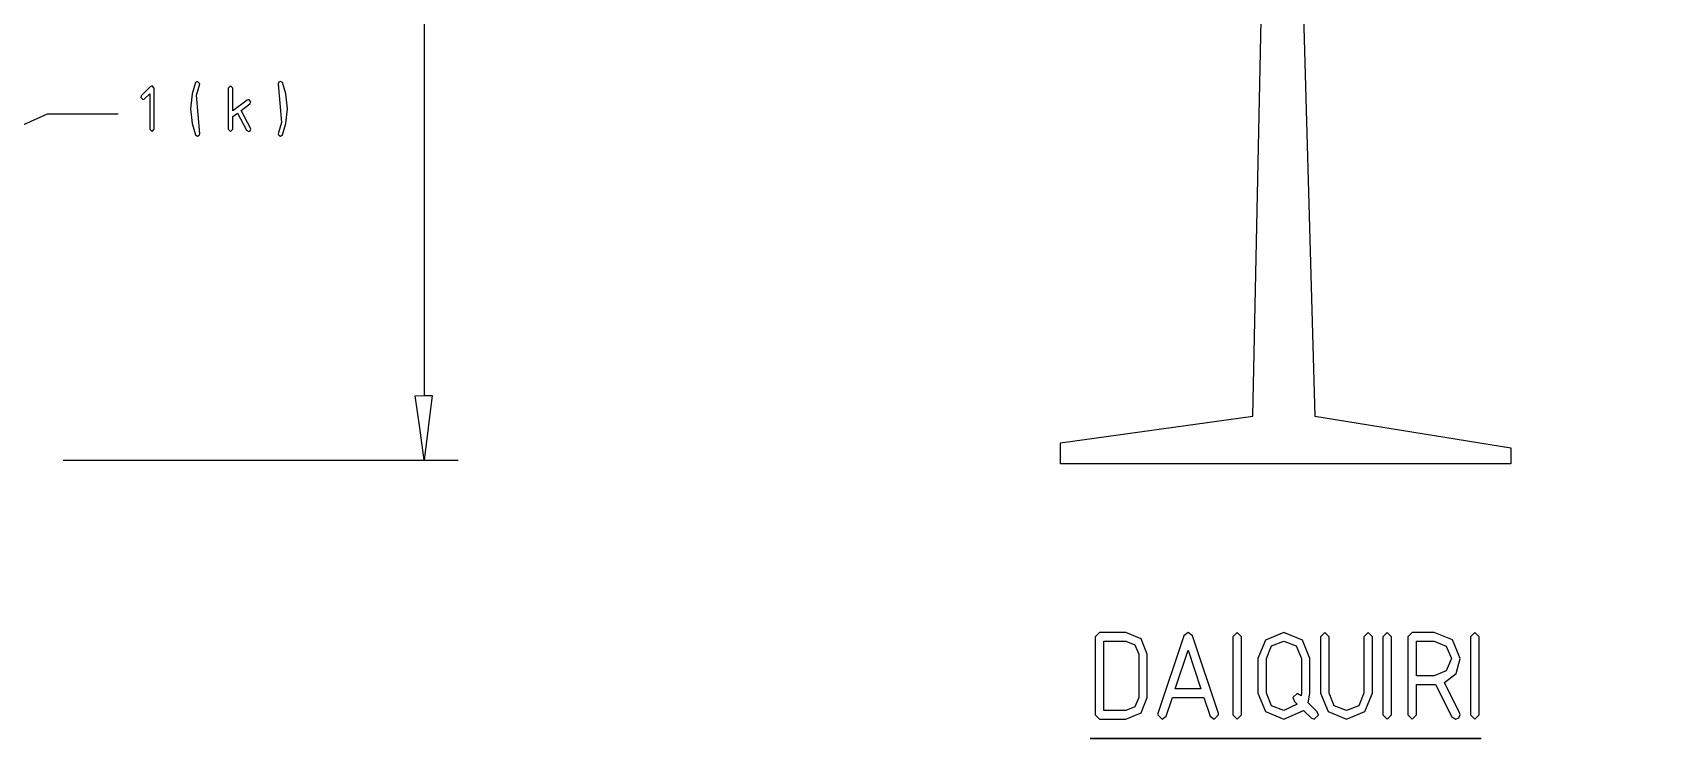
# Model space of a CAD drawing. Header units: metres. Extents: x 0 to 16.5, y 0 to 11.5.
# Drawn here: x 9.815 to 11.618, y 6.826 to 7.61 of the extents above; entities that cross this region are included whole.
import ezdxf

# ---------------------------------------------------------------- set-up
doc = ezdxf.new("R2010")
doc.units = ezdxf.units.M

msp = doc.modelspace()

# ---------------------------------------------------------------- linework, layer by layer
for points in [[(10.2504, 8.566), (10.2504, 7.2067)], [(9.6479, 7.4366), (9.8322, 7.5195), (9.9105, 7.5195)], [(9.8495, 7.135), (10.2882, 7.135)]]:
    msp.add_lwpolyline(points)
for points in [[(11.5919, 8.2528), (11.6179, 8.2528), (11.2238, 7.7468), (11.2395, 7.1839), (11.4573, 7.1486), (11.4573, 7.1309), (10.957, 7.1309), (10.957, 7.1544), (11.1707, 7.1839), (11.1827, 7.7468), (10.7844, 8.2528), (10.8171, 8.2528), (11.5919, 8.2528)], [(9.9977, 7.5405), (10.0013, 7.5531), (9.9986, 7.5556), (9.9965, 7.5545), (9.9928, 7.5418), (9.9911, 7.5253), (9.9928, 7.5088), (9.9965, 7.4962), (9.9986, 7.495), (10.0005, 7.4958), (10.0013, 7.4975), (9.9977, 7.5405)], [(10.092, 7.5101), (10.0884, 7.4975), (10.0891, 7.4958), (10.0909, 7.495), (10.093, 7.4962), (10.0968, 7.5088), (10.0985, 7.5253), (10.0968, 7.5418), (10.093, 7.5545), (10.0909, 7.5556), (10.0891, 7.5549), (10.0884, 7.5531), (10.092, 7.5101)], [(9.9457, 7.5025), (9.9482, 7.5), (9.9507, 7.5025), (9.9507, 7.5481), (9.9482, 7.5506), (9.9462, 7.5496), (9.9363, 7.5397), (9.9356, 7.5379), (9.9381, 7.5354), (9.9399, 7.5362), (9.9457, 7.542), (9.9457, 7.5025)], [(10.0431, 7.5205), (10.0533, 7.5014), (10.0556, 7.5), (10.0573, 7.5007), (10.0581, 7.5025), (10.0577, 7.5037), (10.0472, 7.5235), (10.057, 7.5309), (10.0581, 7.5329), (10.0556, 7.5354), (10.054, 7.5349), (10.0378, 7.5229), (10.0378, 7.5481), (10.0353, 7.5506), (10.0328, 7.5481), (10.0328, 7.5025), (10.0353, 7.5), (10.0378, 7.5025), (10.0378, 7.5165), (10.0431, 7.5205)], [(10.2499, 7.2067), (10.2592, 7.2067), (10.2548, 7.1709), (10.2504, 7.135), (10.2455, 7.1708), (10.2406, 7.2066), (10.2499, 7.2067)], [(10.2499, 7.2067), (10.2592, 7.2067), (10.2548, 7.1709), (10.2504, 7.135), (10.2455, 7.1708), (10.2406, 7.2066), (10.2499, 7.2067)], [(10.9957, 6.852), (11.0005, 6.8472), (11.0295, 6.8472), (11.0466, 6.8543), (11.0535, 6.8713), (11.0535, 6.9196), (11.0466, 6.9367), (11.0295, 6.9437), (11.0005, 6.9437), (10.9957, 6.9389), (10.9957, 6.852)], [(11.1324, 6.8535), (11.1036, 6.9399), (11.099, 6.9437), (11.094, 6.9398), (11.0653, 6.8535), (11.0651, 6.852), (11.0699, 6.8472), (11.0744, 6.8505), (11.0813, 6.8713), (11.1164, 6.8713), (11.1233, 6.8505), (11.1278, 6.8472), (11.1326, 6.852), (11.1324, 6.8535)], [(11.158, 6.852), (11.158, 6.9389), (11.1533, 6.9437), (11.1484, 6.9389), (11.1484, 6.852), (11.1533, 6.8472), (11.158, 6.852)], [(11.2353, 6.8487), (11.2389, 6.8472), (11.2437, 6.8518), (11.242, 6.8555), (11.232, 6.8655), (11.2341, 6.8761), (11.2341, 6.9146), (11.2258, 6.9352), (11.2052, 6.9437), (11.1848, 6.9352), (11.1762, 6.9148), (11.1762, 6.8762), (11.1848, 6.8557), (11.2051, 6.8472), (11.2268, 6.8571), (11.2353, 6.8487)], [(11.2988, 6.9437), (11.294, 6.9389), (11.294, 6.8761), (11.2883, 6.8623), (11.2747, 6.8568), (11.261, 6.8623), (11.2553, 6.8761), (11.2553, 6.9389), (11.2505, 6.9437), (11.2457, 6.9389), (11.2457, 6.8762), (11.2542, 6.8557), (11.2747, 6.8472), (11.295, 6.8557), (11.3035, 6.8762), (11.3035, 6.9389), (11.2988, 6.9437)], [(11.3247, 6.852), (11.3247, 6.9389), (11.3199, 6.9437), (11.3151, 6.9389), (11.3151, 6.852), (11.3199, 6.8472), (11.3247, 6.852)], [(11.4008, 6.9146), (11.3924, 6.9353), (11.3719, 6.9437), (11.3477, 6.9437), (11.3429, 6.9389), (11.3429, 6.852), (11.3477, 6.8472), (11.3525, 6.852), (11.3525, 6.8858), (11.3719, 6.8858), (11.3737, 6.8858), (11.3917, 6.8499), (11.396, 6.8472), (11.3993, 6.8487), (11.4008, 6.852), (11.4002, 6.8543), (11.3835, 6.8879), (11.3964, 6.8981), (11.4008, 6.9146)], [(11.4219, 6.852), (11.4219, 6.9389), (11.4172, 6.9437), (11.4123, 6.9389), (11.4123, 6.852), (11.4172, 6.8472), (11.4219, 6.852)], [(11.0295, 6.9341), (11.0398, 6.93), (11.044, 6.9196), (11.044, 6.8713), (11.0398, 6.861), (11.0295, 6.8568), (11.0053, 6.8568), (11.0053, 6.9341), (11.0295, 6.9341)], [(11.1131, 6.8809), (11.0846, 6.8809), (11.099, 6.9239), (11.1131, 6.8809)], [(11.2051, 6.8568), (11.1913, 6.8623), (11.1858, 6.8761), (11.1858, 6.9148), (11.1915, 6.9286), (11.2052, 6.9341), (11.2189, 6.9286), (11.2246, 6.9148), (11.2246, 6.8761), (11.2244, 6.8734), (11.2198, 6.8759), (11.215, 6.8712), (11.2168, 6.8671), (11.2201, 6.8638), (11.2051, 6.8568)], [(11.3719, 6.9341), (11.3855, 6.9284), (11.3912, 6.9148), (11.3855, 6.901), (11.3719, 6.8954), (11.3525, 6.8954), (11.3525, 6.9341), (11.3719, 6.9341)], [(10.99, 6.8258), (10.99, 6.8258), (11.4242, 6.8258), (10.99, 6.8258)]]:
    msp.add_lwpolyline(points, close=True)

doc.saveas('drawing.dxf')
